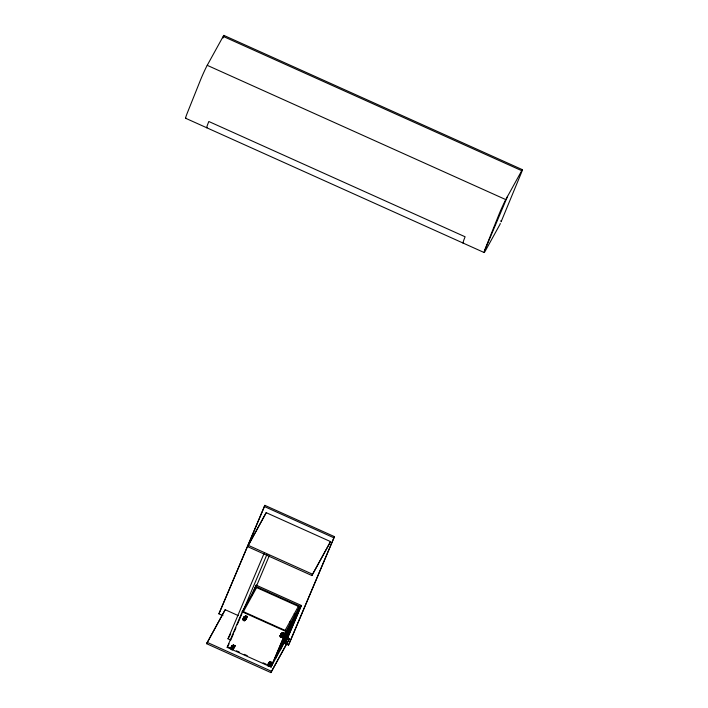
<?xml version="1.0" encoding="UTF-8"?>
<svg xmlns="http://www.w3.org/2000/svg" width="708" height="708" viewBox="0 0 708 708"><rect width="100%" height="100%" fill="white"/><g stroke="black" fill="none" stroke-linecap="round" stroke-linejoin="round"><path stroke-width="1.06" d="M234.242 646.776C231.967 644.634 233.339 646.705 233.906 646.705C227.1 648.112 236.33 645.085 232.481 645.395M246.322 617.172L245.791 617.96L246.003 617.305M282.864 634.368L282.89 635.032M234.029 646.572L233.304 646.917M233.366 644.776L235.162 646.006L235.153 645.501M245.357 616.969C241.755 617.686 247.703 618.969 246.065 617.155M246.499 619.181L246.074 619.42L247.455 616.553M270.978 663.281L270.783 663.732M272.323 662.423L270.182 661.564M234.065 646.192L234.091 647.209M244.216 617.172C244.393 615.96 241.596 620.5 243.897 618.65M242.924 619.226L243.924 616.818L244.756 616.615M271.031 662.67C268.651 660.228 267.412 666.6 268.093 664.396M269.721 665.485C270.438 666.679 271.863 662.529 269.881 662.431C274.031 663.732 267.341 665.033 269.323 662.546M281.545 633.324L280.005 635.908L280.43 635.448M282.572 636.651L282.191 635.784M281.43 633.979L282.935 634.934M246.296 617.624C244.632 615.571 245.579 618.111 245.34 616.721M269.04 662.865L269.173 662.254M282.501 633.341L281.483 633.244L281.297 633.846M233.33 647.546L233.436 646.395M245.322 618.438L245.835 617.757M282.811 634.828L283.2 634.094M245.853 618.261L244.269 617.376M185.859 118.077A21.621 0.938 -65.8 0 1 185.691 117.493L185.894 116.793A21.621 0.938 -65.8 0 1 187.691 112.006L200.47 80.066A10.266 0.443 -65.8 0 1 207.223 65.322L223.188 36.4L521.734 170.681L505.769 199.603A10.266 0.443 -65.8 0 0 499.016 214.347L486.228 246.287A21.621 0.938 -65.8 0 0 484.44 251.075L484.228 251.774A21.621 0.938 -65.8 0 0 485.573 250.455L500.131 224.091A3.664 1.708 22.9 0 0 500.193 223.401M270.783 663.839L271.102 663.254L269.872 666.237M272.315 662.52L270.934 665.051M282.926 634.572L282.846 634.005M285.032 637.12L280.642 647.121L284.74 637.05M297.926 610.296L297.705 610.739L298.174 609.783M298.068 610.446L298.493 609.535L298.298 610.004M289.466 628.527L285.377 638.572M293.652 620.889L289.554 630.943M281.377 645.501L281.696 644.926L281.182 644.687M284.466 638.351L283.634 638.705M230.728 648.74C232.428 645.59 234.109 651.537 230.888 648.413M232.79 649.563L232.64 648.802M232.454 649.794L232.95 649.342M245.048 620.544L245.464 619.544M267.854 665.148L268.022 665.998L269.049 666.423M280.908 635.412C279.341 635.341 281.032 637.926 281.439 636.846M281.793 637.457L283.545 634.669L282.819 633.864M222.949 615.641L218.914 613.827L264.889 505.353L334.433 536.629L289.076 643.979L288.457 645.103L285.43 643.74M264.889 505.353L218.914 613.827M287.457 637.731L289.466 638.634L288.899 639.97L270.89 672.6L206.612 643.696L225.188 609.721L238.251 615.597M247.614 546.629L266.199 512.663L330.468 541.567L329.901 542.912L311.892 575.542L247.614 546.629L266.199 512.663M225.188 609.721L206.612 643.696M233.374 633.925L230.79 640.041L228.011 638.784L264.155 553.249M227.162 647.351L242.49 611.234L286.386 630.978L271.076 667.104L227.162 647.351L229.065 643.908M234.233 631.89L235.959 627.819M237.242 624.766L241.977 613.562M242.835 611.526L266.925 554.497M243.012 612.402L256.623 587.578M251.313 596.286L256.163 585.144L301.369 605.473L285.696 642.563L285.085 643.687L283.067 642.784M251.933 595.163L256.163 585.144M254.048 591.269L255.765 587.206L299.502 606.898L284.483 642.439L280.465 649.723M256.42 586.206L269.323 555.656M230.666 648.245L231.959 645.749M232.852 648.121L233.109 649.342L234.1 646.953M244.897 619.792L245.366 620.323L246.189 617.783M235.198 645.944L233.976 648.448M268.845 662.582L267.854 664.971M280.005 635.908L281.297 633.412M281.616 635.457C284.244 635.988 280.81 639.165 283.439 634.616M283.191 636.032L284.572 633.315L282.501 632.474M282.439 641.519L283.235 639.643M294.254 613.827L295.395 614.34L290.891 622.491L275.81 658.157L271.226 666.449L286.244 630.917L290.829 622.615L289.687 622.102M280.642 647.121L285.023 637.103M285.997 635.775L286.784 633.899M299.502 606.898L295.475 614.181L280.377 649.882L275.881 658.033M270.89 672.6L289.466 638.634M311.892 575.542L330.468 541.567M285.085 643.687L301.369 605.473M288.457 645.103L334.433 536.629M484.422 251.128L507.583 196.32M286.43 636.377L286.005 637.244L285.598 636.713M297.829 610.402L298.103 609.942M290.607 628.739L290.183 629.589L289.776 629.076L292.546 622.518C294.068 622.828 293.139 620.934 292.74 622.075M281.2 645.43L280.368 647.006M285.926 636.926L285.112 638.457M290.121 629.244L289.289 630.819M298.174 610.172L298.298 610.03M288.492 629.863C288.899 628.421 289.935 630.509 288.368 630.155M289.899 628.943L290.607 628.731M233.374 646.475L233.605 646.395M271.058 663.502L270.182 662.661M255.765 587.206L242.18 611.8L286.076 631.536L286.386 630.978M228.011 638.784L230.684 633.943M245.322 615.933L247.464 616.792M233.436 644.802L233.242 644.758M285.103 630.403L298.378 606.358M284.421 633.12L282.704 632.439M271.076 667.104L271.385 666.547M245.773 619.341L243.331 618.438L245.773 619.323M231.666 646.068L230.781 648.289L231.64 647.67M231.489 646.554L233.817 647.625L232.268 646.908M230.799 648.112L231.339 647.696M233.516 648.351L231.074 647.457L232.737 647.988M280.518 634.943L282.846 636.014L281.297 635.297M268.562 663.237L270.899 664.299M270.589 665.033L268.155 664.131L270.598 665.016M244.216 616.792L245.074 616.641M231.897 645.785L232.817 645.661M283.404 634.235L283.014 634.687M245.499 617.739L245.809 618.358M245.313 617.057C246.791 615.367 247.198 619.04 245.508 618.544M233.056 646.068L234.321 645.953L234.029 647.36M233.286 646.386L234.065 646.519M270.137 662.75L271.403 662.635L270.713 664.272M270.368 663.069L270.27 662.44M270.828 663.644L270.828 663.13M232.091 646.315L232.994 646.997M243.225 619.341L242.986 619.916M244.694 618.925C240.649 618.234 246.464 622.155 244.95 619.075M280.66 636.678L282.395 636.74L281.191 635.421M268.049 665.033L267.81 665.609M269.288 666.511L269.73 666.378M246.349 618.199L246.18 617.279M245.366 620.323L245.419 619.296M270.19 666.016L269.934 664.794M244.517 616.447L244.322 617.367M283.094 634.572L283.288 633.651M269.093 662.299L269.562 662.077M280.271 636.094L280.465 635.89M233.844 647.51L233.224 647.563M282.757 633.386L283.766 634.076L282.757 635.28M270.881 663.626L269.509 663.44M281.934 634.97C285.094 634.846 281.058 633.191 282.704 633.536M244.198 620.81L244.773 620.739M281.855 637.421L281.28 637.483M268.651 664.423C266.181 666.396 272.819 666.06 268.934 664.431M243.534 618.606L244.216 618.686M269.58 662.307L268.721 662.927M282.926 633.97L282.819 634.881M245.003 616.367L244.446 616.491L246.234 617.04M282.085 633.049L281.527 633.164L283.129 633.518M282.625 634.695L283.085 634.12M269.5 662.113L270.102 662.095M270.385 663.6L270.89 663.042M243.933 619.916L243.941 620.456M280.51 637.094L281.598 637.466M231.888 649.493L231.339 649.156L231.879 648.997M232.268 649.802L231.658 649.758M269.341 666.476L268.739 666.44M231.605 647.59L232.587 647.935M282.032 633.076L282.607 633.244M244.933 617.942L244.242 617.093M244.233 620.774L243.658 620.597M281.315 637.457L280.474 637.12M245.623 615.765L247.34 616.447M245.065 616.571L246.048 617.022M233.268 645.581L233.56 645.678M270.067 662.13L270.872 662.529M270.111 663.564L269.067 662.785M223.87 35.4L522.415 169.681M207.223 65.322L505.769 199.603M185.567 118.236L484.113 252.517M264.27 506.477L333.804 537.761M248.181 545.293L312.458 574.197M255.544 586.259L300.75 606.597M294.342 613.677L295.475 614.181M289.758 621.978L290.891 622.491M285.917 636.138L286.43 636.368M283.943 638.129L284.466 638.359M285.315 641.306L286.227 641.714M280.864 645.262L281.377 645.492M228.472 647.245L231.463 648.59M236.454 650.838L239.446 652.183M244.242 654.334L247.225 655.679M263.146 662.838L266.128 664.184M207.178 642.351L271.447 671.264M269.359 664.467L270.456 665.493M231.392 649.652L231.171 649.431M282.837 633.501L283.572 634.439M270.606 662.387L271.111 662.945M281.837 634.934C281.182 635.403 280.81 632.855 281.403 634.049M243.402 620.491L242.959 619.836M280.279 636.988L280.041 636.51M232.065 646.386L231.95 645.917M269.898 665.609L269.943 666.069M269.182 665.865L268.421 665.839M521.734 170.681A10.293 0.443 -65.8 0 1 520.831 174.097L501.087 221.816A3.664 1.708 22.9 0 0 500.91 220.586M223.188 36.4A10.293 0.443 -65.8 0 1 223.551 36.639M223.312 37.276A10.293 0.443 -65.8 0 1 223.02 38.02M206.984 127.582A21.621 0.938 -65.8 0 1 206.816 126.998L207.019 126.298A21.621 0.938 -65.8 0 1 208.816 121.502L465.103 236.782A21.621 0.938 -65.8 0 0 463.315 241.57L463.103 242.278A21.621 0.938 -65.8 0 0 463.581 242.437M243.641 617.712L246.074 618.606L243.641 617.712M280.722 634.386L283.156 635.288L280.722 634.386"/></g></svg>
